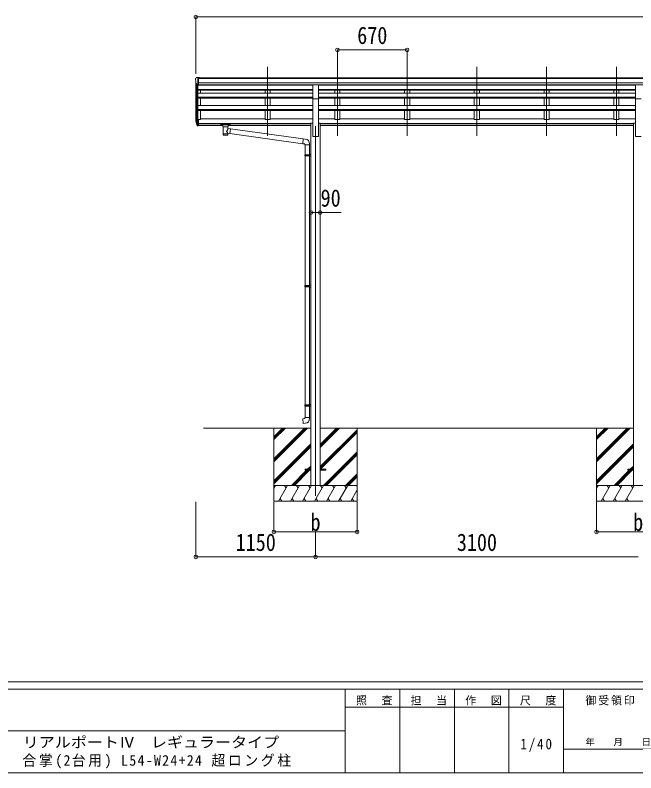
# Model space of a CAD drawing. Units: millimetres at full size. Extents: x -9783 to 33769, y -6828 to 6752.
# Drawn here: x 36 to 6000, y -6828 to 448 of the extents above; entities that cross this region are included whole.
import ezdxf
from ezdxf.enums import TextEntityAlignment as Align

# ---------------------------------------------------------------- set-up
doc = ezdxf.new("R2010")
doc.units = ezdxf.units.MM
doc.header["$LTSCALE"] = 35
doc.header["$PDMODE"] = 32
doc.header["$PDSIZE"] = 35
for name, color, linetype, lineweight in [('0-0_0', 7, 'Continuous', 9), ('0-1_本体', 4, 'Continuous', 9), ('0-2_部品', 7, 'Continuous', 9), ('0-8_PARTS2', 2, 'Continuous', 9), ('0-A_寸法', 6, 'Continuous', 9), ('F-0_240', 7, 'Continuous', 9)]:
    doc.layers.add(name, color=color, linetype=linetype, lineweight=lineweight)
doc.styles.add('ＭＳ ゴシック', font='')
doc.styles.get('ＭＳ ゴシック').set_extended_font_data('MS Gothic')

msp = doc.modelspace()

# ---------------------------------------------------------------- linework, layer by layer
at = {"layer": '0-0_0'}
for p, q in [((1846.2, -3518), (2877, -3518)), ((2522.2, -3518), (2522.2, -4218)), ((2522.2, -3812.18), (2816.38, -3518)), ((2522.2, -3826.32), (2830.53, -3518)), ((2522.2, -3840.46), (2844.67, -3518)), ((2522.2, -3628.33), (2632.54, -3518)), ((2522.2, -3614.19), (2618.39, -3518)), ((2522.2, -3600.05), (2604.25, -3518)), ((2967.4, -3703.63), (3153.04, -3518)), ((2967.4, -3689.49), (3138.89, -3518)), ((2967.4, -3675.35), (3124.75, -3518)), ((2967.4, -3518), (5977, -3518)), ((2967.4, -3887.48), (3322.2, -3532.68)), ((2967.4, -3901.62), (3322.2, -3546.82)), ((2969.66, -3913.5), (3322.2, -3560.96)), ((3322.2, -3518), (3322.2, -4218)), ((5622.2, -3518), (5622.2, -4218)), ((5622.2, -3812.18), (5916.38, -3518)), ((5622.2, -3826.32), (5930.53, -3518)), ((5622.2, -3840.46), (5944.67, -3518)), ((5622.2, -3628.33), (5732.54, -3518)), ((5622.2, -3614.19), (5718.39, -3518)), ((5622.2, -3600.05), (5704.25, -3518)), ((2522.2, -4024.31), (2877, -3669.51)), ((2522.2, -4038.45), (2877, -3683.65)), ((2522.2, -4052.59), (2877, -3697.8)), ((5622.2, -4024.31), (5977, -3669.51)), ((5622.2, -4038.45), (5977, -3683.65)), ((5622.2, -4052.59), (5977, -3697.8)), ((2999.01, -4068), (3322.2, -3744.81)), ((3013.15, -4068), (3322.2, -3758.95)), ((3027.3, -4068), (3322.2, -3773.1)), ((2690.65, -4068), (2836.15, -3922.5)), ((2704.79, -4068), (2850.29, -3922.5)), ((2718.93, -4068), (2864.43, -3922.5)), ((2845.15, -3913.5), (2877, -3881.64)), ((2859.29, -3913.5), (2877, -3895.78)), ((2873.43, -3913.5), (2877, -3909.93)), ((5790.65, -4068), (5936.15, -3922.5)), ((5804.79, -4068), (5950.29, -3922.5)), ((5818.93, -4068), (5964.43, -3922.5)), ((5945.15, -3913.5), (5977, -3881.64)), ((5959.29, -3913.5), (5977, -3895.78)), ((5973.43, -3913.5), (5977, -3909.93)), ((3211.15, -4068), (3322.2, -3956.94)), ((3225.29, -4068), (3322.2, -3971.08)), ((3239.43, -4068), (3322.2, -3985.23)), ((3322.2, -4068), (2522.2, -4068)), ((2522.2, -4095.5), (2538.08, -4068)), ((2566.95, -4218), (2653.55, -4068)), ((2638.55, -4093.98), (2623.55, -4068)), ((2682.42, -4218), (2769.02, -4068)), ((2754.02, -4093.98), (2739.02, -4068)), ((2797.89, -4218), (2884.49, -4068)), ((2869.49, -4093.98), (2854.49, -4068)), ((2913.36, -4218), (2999.96, -4068)), ((2984.96, -4093.98), (2969.96, -4068)), ((3028.83, -4218), (3115.43, -4068)), ((3100.43, -4093.98), (3085.43, -4068)), ((3144.3, -4218), (3230.9, -4068)), ((3200.9, -4068), (3215.9, -4093.98)), ((3316.37, -4068), (3322.2, -4078.1)), ((6422.2, -4068), (5622.2, -4068)), ((5622.2, -4095.5), (5638.08, -4068)), ((5666.95, -4218), (5753.55, -4068)), ((5738.55, -4093.98), (5723.55, -4068)), ((5782.42, -4218), (5869.02, -4068)), ((5854.02, -4093.98), (5839.02, -4068)), ((5897.89, -4218), (5984.49, -4068)), ((5969.49, -4093.98), (5954.49, -4068)), ((3259.77, -4218), (3322.2, -4109.86)), ((2522.2, -4218), (3322.2, -4218)), ((2581.95, -4192.02), (2596.95, -4218)), ((2697.42, -4192.02), (2712.42, -4218)), ((2812.89, -4192.02), (2827.89, -4218)), ((2928.36, -4192.02), (2943.36, -4218)), ((3043.83, -4192.02), (3058.83, -4218)), ((3159.3, -4192.02), (3174.3, -4218)), ((3274.77, -4192.02), (3289.77, -4218)), ((5622.2, -4218), (6422.2, -4218)), ((5681.95, -4192.02), (5696.95, -4218)), ((5797.42, -4192.02), (5812.42, -4218)), ((5912.89, -4192.02), (5927.89, -4218))]:
    msp.add_line(p, q, dxfattribs=at)
at = {"layer": '0-1_本体'}
for p, q in [((1772.2, -554.87), (1772.2, -190.63)), ((1776.49, -209.43), (1776.49, -579.14)), ((1798.7, -153.88), (7145.7, -153.88)), ((1798.7, -159.23), (7145.7, -159.23)), ((1798.7, -202.76), (7145.7, -202.76)), ((1786.2, -224.79), (1786.2, -597.14)), ((1792.2, -225.26), (1792.2, -552.7)), ((1792.2, -225.27), (2894.7, -225.27)), ((1792.2, -267.46), (2894.7, -267.46)), ((1792.2, -268.86), (2894.7, -268.86)), ((1792.2, -272.55), (2894.7, -272.55)), ((1798.7, -220.43), (7145.7, -220.43)), ((2894.7, -222.8), (1798.7, -222.8)), ((1817.2, -299.79), (1817.2, -272.55)), ((2437.2, -222.8), (2437.2, -225.27)), ((2437.2, -272.55), (2437.2, -299.79)), ((2487.2, -222.8), (2487.2, -225.27)), ((2487.2, -272.55), (2487.2, -299.79)), ((5994.7, -225.27), (2949.7, -225.27)), ((5994.7, -267.46), (2949.7, -267.46)), ((5994.7, -268.86), (2949.7, -268.86)), ((5994.7, -272.55), (2949.7, -272.55)), ((3107.2, -222.8), (3107.2, -225.27)), ((3107.2, -272.55), (3107.2, -299.79)), ((3157.2, -222.8), (3157.2, -225.27)), ((3157.2, -272.55), (3157.2, -299.79)), ((3777.2, -222.8), (3777.2, -225.27)), ((3777.2, -272.55), (3777.2, -299.79)), ((3827.2, -222.8), (3827.2, -225.27)), ((3827.2, -272.55), (3827.2, -299.79)), ((4447.2, -222.8), (4447.2, -225.27)), ((4447.2, -272.55), (4447.2, -299.79)), ((4497.2, -222.8), (4497.2, -225.27)), ((4497.2, -272.55), (4497.2, -299.79)), ((5117.2, -222.8), (5117.2, -225.27)), ((5117.2, -272.55), (5117.2, -299.79)), ((5167.2, -222.8), (5167.2, -225.27)), ((5167.2, -272.55), (5167.2, -299.79)), ((5787.2, -222.8), (5787.2, -225.27)), ((5787.2, -272.55), (5787.2, -299.79)), ((5837.2, -222.8), (5837.2, -225.27)), ((5837.2, -272.55), (5837.2, -299.79)), ((1792.2, -299.79), (2894.7, -299.79)), ((1792.2, -340.52), (2894.7, -340.52)), ((1792.2, -342.01), (2894.7, -342.01)), ((1792.2, -348.82), (2894.7, -348.82)), ((1817.2, -418.3), (1817.2, -348.82)), ((2437.2, -348.82), (2437.2, -418.3)), ((2487.2, -348.82), (2487.2, -418.3)), ((2894.7, -718), (2894.7, -354.06)), ((5994.7, -299.79), (2949.7, -299.79)), ((5994.7, -340.52), (2949.7, -340.52)), ((5994.7, -342.01), (2949.7, -342.01)), ((5994.7, -348.82), (2949.7, -348.82)), ((2949.7, -718), (2949.7, -354.06)), ((3107.2, -348.82), (3107.2, -418.3)), ((3157.2, -348.82), (3157.2, -418.3)), ((3777.2, -348.82), (3777.2, -418.3)), ((3827.2, -348.82), (3827.2, -418.3)), ((4447.2, -348.82), (4447.2, -418.3)), ((4497.2, -348.82), (4497.2, -418.3)), ((5117.2, -348.82), (5117.2, -418.3)), ((5167.2, -348.82), (5167.2, -418.3)), ((5787.2, -348.82), (5787.2, -418.3)), ((5837.2, -348.82), (5837.2, -418.3)), ((5994.7, -718), (5994.7, -354.06)), ((1792.2, -418.3), (2894.7, -418.3)), ((5994.7, -418.3), (2949.7, -418.3)), ((1792.2, -457.62), (2894.7, -457.62)), ((1792.2, -459.1), (2894.7, -459.1)), ((1792.2, -468.58), (2894.7, -468.58)), ((1817.2, -553.53), (1817.2, -468.58)), ((2437.2, -468.58), (2437.2, -553.53)), ((5994.7, -457.62), (2949.7, -457.62)), ((5994.7, -459.1), (2949.7, -459.1)), ((5994.7, -468.58), (2949.7, -468.58)), ((3107.2, -468.58), (3107.2, -553.53)), ((3777.2, -468.58), (3777.2, -553.53)), ((4447.2, -468.58), (4447.2, -553.53)), ((5117.2, -468.58), (5117.2, -553.53)), ((5787.2, -468.58), (5787.2, -553.53)), ((1798.7, -553.53), (1817.2, -553.53)), ((1817.2, -548.73), (2437.2, -548.73)), ((2487.2, -548.73), (2894.7, -548.73)), ((2949.7, -548.73), (3107.2, -548.73)), ((3157.2, -548.73), (3777.2, -548.73)), ((3827.2, -548.73), (4447.2, -548.73)), ((4497.2, -548.73), (5117.2, -548.73)), ((5167.2, -548.73), (5787.2, -548.73)), ((5837.2, -548.73), (5994.7, -548.73)), ((1798.7, -593.04), (2877, -593.04)), ((1798.7, -594.42), (2877, -594.42)), ((1798.7, -611.59), (2030.2, -611.59)), ((2084.2, -611.59), (2877, -611.59)), ((2877, -588), (2894.7, -588)), ((2877, -588), (2877, -4068)), ((2949.7, -588), (2967.4, -588)), ((2967.4, -588), (2967.4, -4068)), ((2967.4, -593.04), (5977, -593.04)), ((2967.4, -594.42), (5977, -594.42)), ((2967.4, -611.59), (5977, -611.59)), ((5977, -588), (5994.7, -588)), ((5977, -588), (5977, -4068)), ((2894.7, -718), (2949.7, -718)), ((5994.7, -718), (6049.7, -718))]:
    msp.add_line(p, q, dxfattribs=at)
for points in [[(2949.7, -222.8), (5812.2, -222.92), (5994.7, -222.92)], [(2487.2, -468.58), (2487.2, -553.53), (2437.2, -553.53)], [(3157.2, -468.58), (3157.2, -553.53), (3107.2, -553.53)], [(3827.2, -468.58), (3827.2, -553.53), (3777.2, -553.53)], [(4497.2, -468.58), (4497.2, -553.53), (4447.2, -553.53)], [(5167.2, -468.58), (5167.2, -553.53), (5117.2, -553.53)], [(5837.2, -468.58), (5837.2, -553.53), (5787.2, -553.53)]]:
    msp.add_lwpolyline(points, dxfattribs=at)
at = {"layer": '0-2_部品'}
for p, q in [((1770.2, -161.65), (1770.2, -162.28)), ((1777.11, -152.84), (1773.05, -158.65)), ((1784.58, -223.45), (1775.3, -207.38)), ((1780.2, -152.28), (1777.87, -152.42)), ((1780.2, -152.28), (1798.7, -152.28)), ((1792.2, -225.26), (1792.2, -152.28)), ((1798.7, -152.28), (1808.7, -152.36)), ((1798.7, -224.26), (1798.7, -152.28)), ((1808.7, -153.88), (1808.7, -152.36)), ((1792.2, -225.26), (1787, -224.94)), ((1798.7, -224.26), (1792.2, -224.26)), ((2894.7, -222.14), (2949.7, -222.14)), ((2894.7, -354.22), (2894.7, -222.14)), ((2949.7, -354.22), (2949.7, -222.14)), ((5994.7, -222.14), (6049.7, -222.14)), ((5994.7, -354.22), (5994.7, -222.14)), ((2894.7, -354.22), (2949.7, -354.22)), ((5994.7, -354.22), (6049.7, -354.22)), ((1774.6, -578.75), (1784.76, -597.92)), ((1785.77, -596.67), (1776.02, -578.25)), ((1792.2, -552.7), (1792.2, -614.59)), ((1798.7, -552.7), (1792.2, -552.7)), ((1798.7, -552.7), (1798.7, -613.77)), ((1777.18, -595.6), (1784.76, -613.09)), ((1792.2, -597.42), (1787.07, -597.42)), ((1792.2, -599.42), (1787.36, -599.42)), ((1792.2, -614.59), (1787.36, -614.59)), ((1798.7, -591.02), (1792.2, -591.02)), ((1798.7, -596.42), (1792.2, -596.42)), ((1798.7, -613.77), (1792.2, -613.77)), ((2013.7, -599.48), (2013.7, -610.24)), ((2013.7, -599.67), (2013.7, -601.21)), ((2015.7, -598.82), (2098.7, -598.82)), ((2015.7, -600.99), (2098.7, -600.99)), ((2015.7, -610.9), (2030.2, -610.9)), ((2030.2, -617.71), (2030.2, -607.44)), ((2034.3, -622.21), (2034.29, -702.5)), ((2080.1, -639.78), (2080.1, -622.2)), ((2105.33, -643.69), (2080.1, -639.78)), ((2084.2, -617.71), (2084.2, -607.44)), ((2084.2, -610.9), (2098.7, -610.9)), ((2105.33, -643.69), (2098.31, -688.95)), ((2100.7, -599.48), (2100.7, -610.24)), ((2105.33, -643.69), (2803.29, -740.49)), ((2080.12, -702.5), (2080.1, -685.88)), ((2080.1, -686.13), (2098.31, -688.95)), ((2799.28, -786.31), (2098.31, -688.95)), ((2824.13, -742.31), (2803.29, -740.49)), ((2819.2, -798.06), (2865.2, -798.06)), ((2821.2, -798.06), (2821.2, -892.06)), ((2863.2, -798.06), (2863.2, -889.5)), ((2865.2, -798.06), (2865.2, -787.14)), ((2819.2, -894.06), (2820.2, -892.06)), ((2819.2, -894.06), (2863.2, -894.06)), ((2819.2, -894.06), (2819.2, -902.06)), ((2819.2, -902.06), (2863.2, -902.06)), ((2819.2, -902.06), (2820.2, -904.06)), ((2820.2, -892.06), (2863.2, -892.06)), ((2820.2, -904.06), (2863.2, -904.06)), ((2821.2, -904.06), (2821.2, -2148.25)), ((2858.73, -894.06), (2858.3, -892.06)), ((2861.2, -889.56), (2877.2, -889.09)), ((2861.2, -891.56), (2861.2, -889.56)), ((2861.2, -891.56), (2863.2, -891.56)), ((2861.2, -906.56), (2861.2, -904.56)), ((2861.2, -906.56), (2877.2, -907.03)), ((2863.2, -906.62), (2863.2, -2145.69)), ((2877.2, -889.09), (2877.2, -907.03)), ((2819.2, -2150.25), (2820.2, -2148.25)), ((2819.2, -2150.25), (2863.2, -2150.25)), ((2819.2, -2150.25), (2819.2, -2158.25)), ((2819.2, -2158.25), (2863.2, -2158.25)), ((2819.2, -2158.25), (2820.2, -2160.25)), ((2820.2, -2148.25), (2863.2, -2148.25)), ((2820.2, -2160.25), (2863.2, -2160.25)), ((2821.2, -2160.25), (2821.2, -3293.41)), ((2858.73, -2150.25), (2858.3, -2148.25)), ((2861.2, -2145.75), (2877.2, -2145.27)), ((2861.2, -2147.75), (2861.2, -2145.75)), ((2861.2, -2147.75), (2863.2, -2147.75)), ((2861.2, -2162.75), (2861.2, -2160.75)), ((2861.2, -2162.75), (2877.2, -2163.22)), ((2863.2, -2162.8), (2863.2, -3290.85)), ((2877.2, -2145.27), (2877.2, -2163.22)), ((2819.2, -3295.41), (2820.2, -3293.41)), ((2819.2, -3295.41), (2863.2, -3295.41)), ((2819.2, -3295.41), (2819.2, -3303.41)), ((2819.2, -3303.41), (2863.2, -3303.41)), ((2819.2, -3303.41), (2820.2, -3305.41)), ((2820.2, -3293.41), (2863.2, -3293.41)), ((2820.2, -3305.41), (2863.2, -3305.41)), ((2821.2, -3305.41), (2821.2, -3415.41)), ((2858.73, -3295.41), (2858.3, -3293.41)), ((2861.2, -3290.91), (2877.2, -3290.43)), ((2861.2, -3292.91), (2861.2, -3290.91)), ((2861.2, -3292.91), (2863.2, -3292.91)), ((2861.2, -3307.91), (2861.2, -3305.91)), ((2861.2, -3307.91), (2877.2, -3308.38)), ((2863.2, -3307.96), (2863.2, -3415.41)), ((2877.2, -3290.43), (2877.2, -3308.38)), ((2819.2, -3415.41), (2865.2, -3415.41)), ((2819.2, -3425.41), (2819.2, -3415.41)), ((2865.2, -3415.41), (2865.2, -3426.32))]:
    msp.add_line(p, q, dxfattribs=at)
at = {"layer": '0-2_部品', "color": 4}
for p, q in [((2822.4, -3913.5), (2822.4, -3922.5)), ((2877.2, -3913.5), (2822.4, -3913.5)), ((2877.2, -3922.5), (2822.4, -3922.5)), ((3022, -3913.5), (2967.2, -3913.5)), ((5922.2, -3913.5), (5922.2, -3922.5)), ((5977, -3913.5), (5922.2, -3913.5)), ((5977, -3922.5), (5922.2, -3922.5))]:
    msp.add_line(p, q, dxfattribs=at)
at = {"layer": '0-2_部品'}
for points in [[(2013.7, -599.48), (2013.74, -599.28), (2013.83, -599.15), (2013.92, -599.05), (2014.02, -598.99), (2014.15, -598.95), (2014.44, -598.89), (2014.93, -598.84), (2015.47, -598.82), (2015.7, -598.82)], [(2013.7, -610.24), (2013.74, -610.43), (2013.83, -610.57), (2013.92, -610.67), (2014.02, -610.73), (2014.15, -610.77), (2014.44, -610.83), (2014.93, -610.88), (2015.47, -610.9), (2015.7, -610.9)], [(2030.24, -617.65), (2030.22, -618.01), (2030.47, -618.97), (2030.99, -619.85), (2031.79, -620.69), (2032.9, -621.49), (2034.3, -622.21)], [(2080.1, -622.2), (2080.34, -622.11), (2081.69, -621.37), (2082.81, -620.52), (2083.56, -619.66), (2084.02, -618.76), (2084.19, -617.87)], [(2098.7, -598.82), (2099.06, -598.82), (2099.59, -598.85), (2100.04, -598.9), (2100.34, -598.97), (2100.51, -599.07), (2100.63, -599.21), (2100.7, -599.39), (2100.7, -599.48)], [(2098.7, -610.9), (2099.06, -610.9), (2099.59, -610.87), (2100.04, -610.82), (2100.34, -610.75), (2100.51, -610.65), (2100.63, -610.51), (2100.7, -610.33), (2100.7, -610.24)], [(2803.29, -740.49), (2799.28, -786.31), (2819.2, -788.06), (2819.2, -798.06)], [(2858.73, -894.06), (2858.73, -902.06), (2858.3, -904.06)], [(2861.2, -904.56), (2863.2, -904.56), (2863.2, -891.56)], [(2858.73, -2150.25), (2858.73, -2158.25), (2858.3, -2160.25)], [(2861.2, -2160.75), (2863.2, -2160.75), (2863.2, -2147.75)], [(2858.73, -3295.41), (2858.73, -3303.41), (2858.3, -3305.41)], [(2861.2, -3305.91), (2863.2, -3305.91), (2863.2, -3292.91)], [(2824.13, -3471.15), (2803.29, -3472.97), (2799.28, -3427.15), (2819.2, -3425.41)]]:
    msp.add_lwpolyline(points, dxfattribs=at)
at = {"layer": '0-2_部品', "color": 4}
msp.add_lwpolyline([(3022, -3913.5), (3022, -3922.5), (2967.2, -3922.5)], dxfattribs=at)
at = {"layer": '0-2_部品'}
for centre, radius, start, end in [((1773.2, -161.65), 3, 93, 180), ((1972.2, -162.28), 202, 180, 192.90261), ((1777.93, -153.42), 1, 93.5, 145), ((1787.18, -221.95), 3, 210, 266.5), ((1860.86, -556.58), 89.07, 174.49576, 194.41188), ((1860.15, -552.3), 88.05, 177.22392, 197.21071), ((1905.42, -559.52), 133.22, 183.27987, 195.71302), ((1787.36, -596.42), 3, 210, 270), ((1787.36, -611.59), 3, 210, 270), ((1787.07, -595.92), 1.5, 210, 270), ((2820.2, -787.14), 45, 0, 85), ((2820.2, -3426.32), 45, 275, 0)]:
    msp.add_arc(centre, radius, start, end, dxfattribs=at)
for centre, major_axis, ratio, start_param, end_param in [((2015.7, -601.21), (2, 0), 0.109601, 1.5707963, 3.1415927), ((2057.2, -607.44), (27, 0), 0.122176, 6.2831853, 9.424778), ((2057.22, -622.66), (-22.91, 0.42), 0.072511, 0.0008029, 1.5715993), ((2057.22, -624.29), (-22.91, 0.42), 0.072511, 0.0008029, 1.5715993), ((2057.19, -622.66), (22.92, 0.42), 0.07247, 4.71158, 6.2823764), ((2057.19, -624.29), (22.92, 0.42), 0.07247, 4.71158, 6.2823764), ((2057.2, -666.32), (-22.81, -26.62), 0.234429, 1.6855472, 3.1268519), ((2068.2, -617.71), (16, 0), 0.361356, 6.2636979, 6.2831853), ((2098.7, -601.21), (2, 0), 0.109601, 0, 1.5707963), ((2057.2, -702.5), (22.92, 0), 0.101955, 3.1415499, 6.2833984), ((2057.2, -690.06), (22.91, 0), 0.122865, 3.1415927, 6.2831853), ((2059.76, -663.68), (20.32, -22.25), 0.045535, 0.0389954, 1.3075346)]:
    msp.add_ellipse(centre, major_axis=major_axis, ratio=ratio, start_param=start_param, end_param=end_param, dxfattribs=at)
at = {"layer": '0-8_PARTS2'}
for p, q in [((2462.2, -711.8), (2462.2, -49.27)), ((3132.2, -711.8), (3132.2, -49.27)), ((3802.2, -711.8), (3802.2, -49.27)), ((4472.2, -711.8), (4472.2, -49.27)), ((5142.2, -711.8), (5142.2, -49.27)), ((5812.2, -711.8), (5812.2, -49.27)), ((2922.2, -618), (2922.2, -4168))]:
    msp.add_line(p, q, dxfattribs=at)
at = {"layer": '0-A_寸法'}
for p, q in [((1772.2, 430.36), (1772.2, -115.26)), ((1772.2, 430.36), (7172.2, 430.36)), ((3132.2, 113.74), (3132.2, -115.26)), ((3132.2, 113.74), (3802.2, 113.74)), ((3802.2, 113.74), (3802.2, -115.26)), ((2877.2, -1448.18), (2967.2, -1448.18)), ((2967.2, -1448.18), (3167.2, -1448.18)), ((1772.2, -4754.36), (1772.2, -4225.42)), ((2522.2, -4514.39), (2522.2, -4225.42)), ((3322.2, -4514.39), (3322.2, -4225.42)), ((5622.2, -4514.39), (5622.2, -4225.42)), ((2522.2, -4514.39), (3322.2, -4514.39)), ((2922.2, -4754.36), (2922.2, -4514.39)), ((5622.2, -4514.39), (6422.2, -4514.39)), ((1772.2, -4754.36), (2922.2, -4754.36)), ((2922.2, -4754.36), (6022.2, -4754.36))]:
    msp.add_line(p, q, dxfattribs=at)
for p in [(1772.2, 430.36), (3132.2, 113.74), (3802.2, 113.74), (2877.2, -1448.18), (2967.2, -1448.18), (2522.2, -4514.39), (3322.2, -4514.39), (5622.2, -4514.39), (1772.2, -4754.36), (2922.2, -4754.36)]:
    msp.add_point(p, dxfattribs=at)
at = {"layer": 'F-0_240', "color": 5}
for p, q in [((-9783.03, -5953.1), (9396.97, -5953.1)), ((-9783.03, -6023.1), (6285.75, -6023.1)), ((3205.75, -6023.1), (3205.75, -6828.1)), ((3730.75, -6023.1), (3730.75, -6828.1)), ((4255.75, -6023.1), (4255.75, -6828.1)), ((4780.75, -6023.1), (4780.75, -6828.1)), ((5305.75, -6023.1), (5305.75, -6828.1)), ((3205.75, -6198.1), (5305.75, -6198.1)), ((-3969.25, -6425.6), (3205.75, -6425.6)), ((5305.75, -6600.6), (6285.75, -6600.6)), ((-9783.03, -6828.1), (9396.97, -6828.1))]:
    msp.add_line(p, q, dxfattribs=at)

# ---------------------------------------------------------------- texts
at = {"layer": '0-A_寸法', "color": 7, "style": 'ＭＳ ゴシック', "width": 0.85}
for s, p in [('670', (3322.83, 120.74)), ('90', (2970.95, -1441.18)), ('b', (2874.08, -4554.39)), ('b', (5974.08, -4554.39)), ('1150', (2154.7, -4747.36)), ('3100', (4279.7, -4747.36))]:
    msp.add_text(s, height=166.8, dxfattribs=at).set_placement(p, align=Align.BOTTOM_LEFT)
at = {"layer": 'F-0_240', "style": 'ＭＳ ゴシック', "width": 1.1}
msp.add_text('リアルポートⅣ\u3000レギュラータイプ', height=102.6, dxfattribs=at).set_placement((109.35, -6616.22), align=Align.BOTTOM_LEFT)
at = {"layer": 'F-0_240', "style": 'ＭＳ ゴシック'}
msp.add_text('年\u3000\u3000月\u3000\u3000日', height=64.15, dxfattribs=at).set_placement((5515.76, -6583.1), align=Align.BOTTOM_LEFT)
at = {"layer": 'F-0_240', "attachment_point": 7, "style": 'ＭＳ ゴシック'}
for s, insert, char_height in [('\\T1.17;照\u3000査', (3310.76, -6180.6), 76.98), ('\\T1.17;担\u3000当', (3835.76, -6180.6), 76.98), ('\\T1.17;作\u3000図', (4360.75, -6180.6), 76.98), ('\\T1.17;尺\u3000度', (4885.76, -6180.6), 76.98), ('\\T1.17;御受領印', (5515.75, -6180.6), 76.98), ('\\T1.28;\\W0.9;1/40', (4890.13, -6626.85), 102.6), ('\\T1.19;\\W0.95;合掌(2台用)\\~L54-W24+24\\~超ロング柱', (105.77, -6786.55), 102.6)]:
    msp.add_mtext(s, dxfattribs=dict(at, insert=insert, char_height=char_height))

doc.saveas('drawing.dxf')
